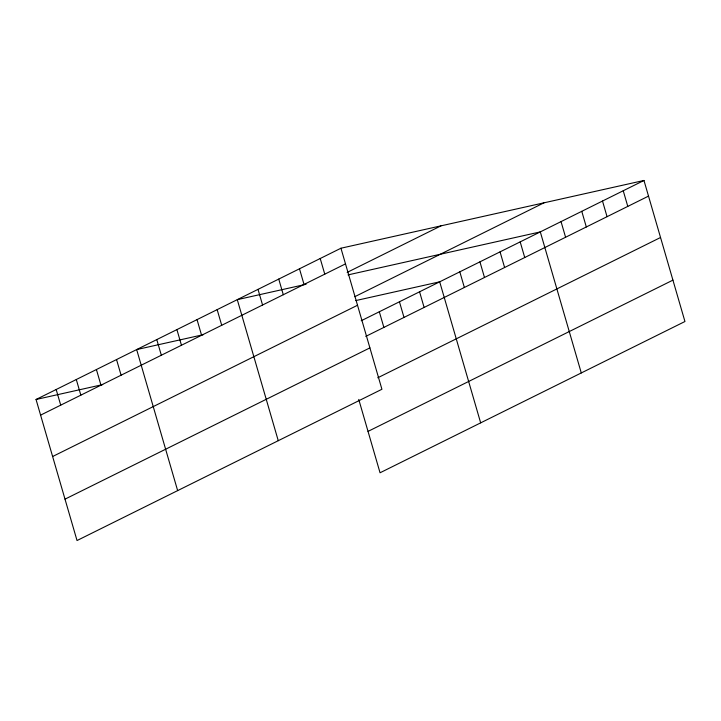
<?xml version="1.0" encoding="UTF-8"?>
<svg xmlns="http://www.w3.org/2000/svg" width="721" height="721" viewBox="0 0 721 721"><rect width="100%" height="100%" fill="white"/><g stroke="black" fill="none" stroke-linecap="round" stroke-linejoin="round"><path stroke-width="1.08" d="M340.952 248.222L381.923 389.268L77.03 540.534L36.05 399.488L340.952 248.222L643.97 180.466L684.95 321.512L380.048 472.778L358.743 399.416M40.592 415.134L345.494 263.877M347.152 272.403L440.946 225.871M354.786 296.691L543.976 202.826M52.615 456.519L357.517 305.253M361.212 320.755L643.97 180.466M365.754 336.401L648.521 196.112M65.007 499.148L369.9 347.882M377.777 377.777L660.544 237.497M368.025 431.392L672.927 280.127M306.101 284.272L237.281 299.657L278.261 440.693M348.018 274.899L540.308 231.901L581.288 372.937M203.331 334.67L136.666 349.577L177.645 490.613M355.823 300.567L439.693 281.821L480.664 422.857M36.05 399.488L102.715 384.581M623.241 190.759L627.784 206.404M602.504 201.042L607.055 216.688M581.775 211.325L586.317 226.971M561.037 221.617L565.588 237.263M520.183 241.886L524.735 257.532M500.059 251.863L504.61 267.509M479.934 261.849L484.485 277.495M459.818 271.835L464.36 287.481M419.568 291.798L424.11 307.443M399.443 301.784L403.994 317.429M379.318 311.769L383.869 327.415M320.214 258.515L324.765 274.16M299.485 268.798L304.028 284.444M278.748 279.081L283.299 294.727M258.019 289.373L262.561 305.019M217.156 309.642L221.708 325.288M197.04 319.619L201.583 335.265M176.915 329.605L181.458 345.251M156.79 339.591L161.333 355.237M116.541 359.554L121.092 375.199M96.416 369.54L100.967 385.185M76.3 379.525L80.842 395.171M56.175 389.502L60.717 405.148"/></g></svg>
